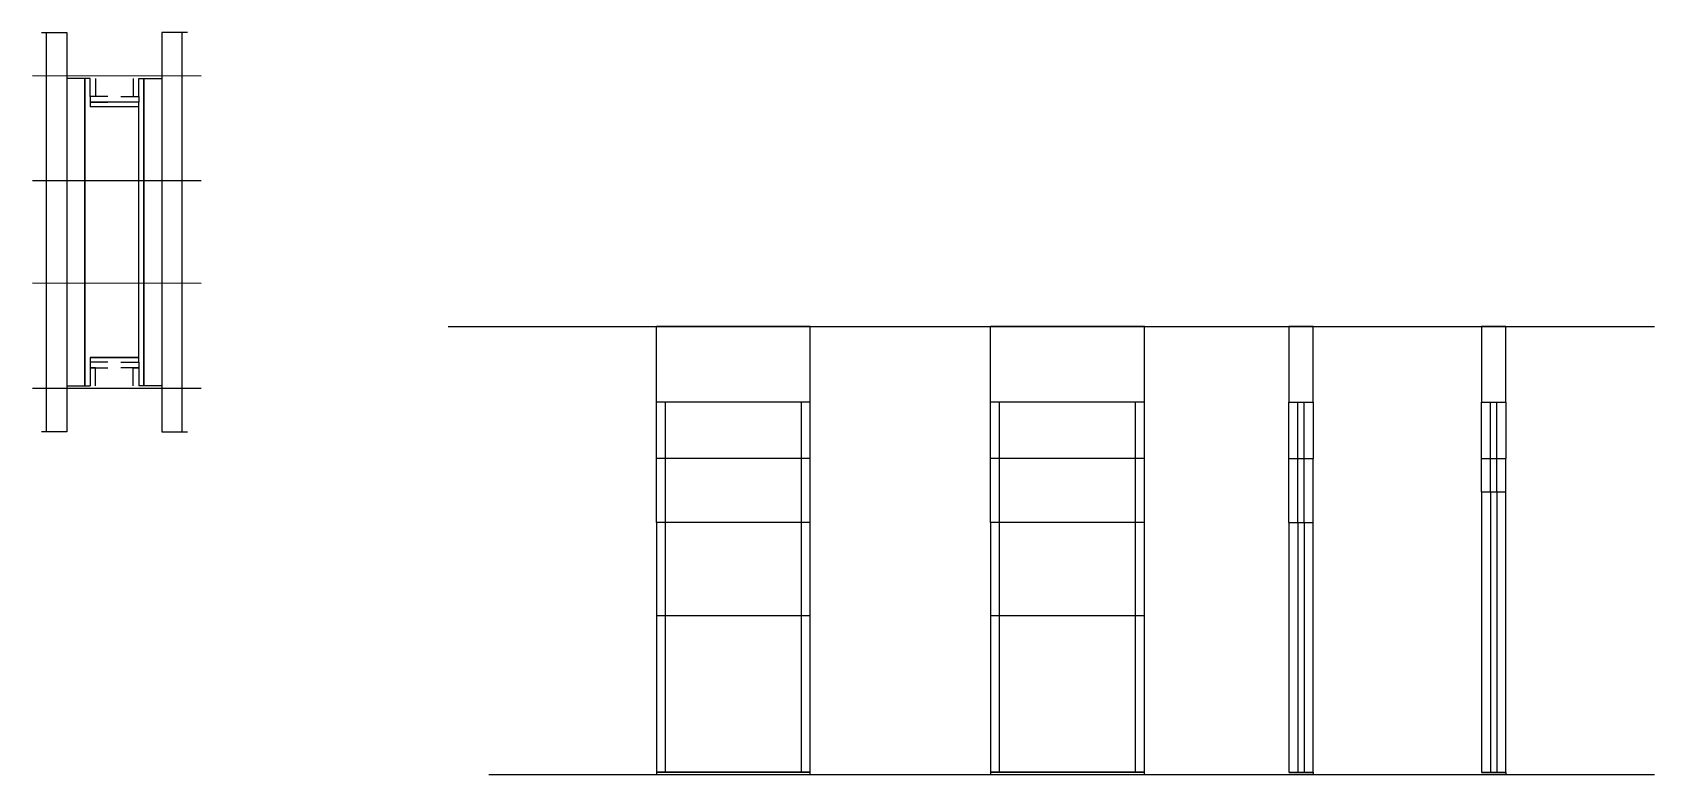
# Model space of a CAD drawing. Header units: metres. Extents: x 7695 to 8962, y 13542 to 14122.
import ezdxf

# ---------------------------------------------------------------- set-up
doc = ezdxf.new("R2010")
doc.units = ezdxf.units.M
for name, color, linetype in [('CHAPA', 7, 'Continuous'), ('COTA', 7, 'Continuous'), ('Hachura', 7, 'Continuous'), ('Madeira', 7, 'Continuous'), ('Nível', 7, 'Continuous'), ('Painéis', 7, 'Continuous'), ('Perfil Metálico', 7, 'Continuous'), ('SARR_2.2x7', 7, 'Continuous'), ('SARRAFO', 7, 'Continuous')]:
    doc.layers.add(name, color=color, linetype=linetype)

msp = doc.modelspace()

# ---------------------------------------------------------------- linework, layer by layer
at = {"layer": 'CHAPA', "color": 7, "lineweight": 25}
for points in [[(7740.1, 14086.1), (7736.1, 14086.1), (7736.1, 13846.1), (7740.1, 13846.1)], [(7740.1, 14086.1), (7736.1, 14086.1), (7736.1, 13846.1), (7740.1, 13846.1)], [(7778.1, 14086.1), (7782.1, 14086.1), (7782.1, 13846.1), (7778.1, 13846.1)], [(7778.1, 14086.1), (7782.1, 14086.1), (7782.1, 13846.1), (7778.1, 13846.1)], [(7778.1, 14064.1), (7778.1, 14067.7), (7740.1, 14067.7), (7740.1, 14064.1)], [(7778.1, 14064.1), (7778.1, 14067.7), (7740.1, 14067.7), (7740.1, 14064.1)], [(7778.1, 13864.5), (7778.1, 13868.1), (7740.1, 13868.1), (7740.1, 13864.5)], [(7778.1, 13864.5), (7778.1, 13868.1), (7740.1, 13868.1), (7740.1, 13864.5)]]:
    msp.add_lwpolyline(points, dxfattribs=at)
at = {"layer": 'COTA', "color": 7, "lineweight": 25}
for p, q in [((8302.5, 13892.4), (8182.5, 13892.4)), ((8182.5, 13833.4), (8182.5, 13892.4)), ((8302.5, 13833.4), (8302.5, 13892.4)), ((8563.3, 13892.4), (8443.3, 13892.4)), ((8563.3, 13892.4), (8443.3, 13892.4)), ((8443.3, 13833.4), (8443.3, 13892.4)), ((8563.3, 13833.4), (8563.3, 13892.4))]:
    msp.add_line(p, q, dxfattribs=at)
for points in [[(8695.2, 13833.4), (8695.2, 13892.4), (8676.2, 13892.4), (8676.2, 13833.4)], [(8845.6, 13833.4), (8845.6, 13892.4), (8826.6, 13892.4), (8826.6, 13833.4)]]:
    msp.add_lwpolyline(points, dxfattribs=at)
at = {"layer": 'Hachura', "color": 7, "lineweight": 25}
for p, q in [((7826.9, 14088.1), (7695.1, 14088.2)), ((7826.9, 14006.1), (7695.1, 14006.2)), ((7826.9, 13926.1), (7695.1, 13926.2)), ((7826.9, 13844.1), (7695.1, 13844.1))]:
    msp.add_line(p, q, dxfattribs=at)
at = {"layer": 'Madeira', "color": 7, "lineweight": 25}
for points in [[(7722.1, 13846.1), (7736.1, 13846.1), (7736.1, 14086.1), (7722.1, 14086.1)], [(7796.1, 13846.1), (7782.1, 13846.1), (7782.1, 14086.1), (7796.1, 14086.1)]]:
    msp.add_lwpolyline(points, dxfattribs=at)
at = {"layer": 'Nível', "color": 7, "lineweight": 25}
for p, q in [((8019.7, 13892.4), (8961.7, 13892.4)), ((8051.5, 13542.4), (8961.7, 13542.4))]:
    msp.add_line(p, q, dxfattribs=at)
at = {"layer": 'Painéis', "color": 7, "lineweight": 25}
for p, q in [((8302.5, 13833.4), (8182.5, 13833.4)), ((8182.5, 13789.4), (8182.5, 13833.4)), ((8302.5, 13789.4), (8302.5, 13833.4)), ((8563.3, 13833.4), (8443.3, 13833.4)), ((8443.3, 13789.4), (8443.3, 13833.4)), ((8563.3, 13789.4), (8563.3, 13833.4)), ((8676.2, 13789.4), (8676.2, 13833.4)), ((8676.2, 13833.4), (8695.2, 13833.4)), ((8695.2, 13833.4), (8695.2, 13789.4)), ((8826.6, 13789.4), (8826.6, 13833.4)), ((8826.6, 13833.4), (8845.6, 13833.4)), ((8845.6, 13833.4), (8845.6, 13789.4)), ((8302.5, 13789.4), (8182.5, 13789.4)), ((8182.5, 13739.4), (8182.5, 13789.4)), ((8302.5, 13739.4), (8302.5, 13789.4)), ((8563.3, 13789.4), (8443.3, 13789.4)), ((8443.3, 13739.4), (8443.3, 13789.4)), ((8563.3, 13739.4), (8563.3, 13789.4)), ((8676.2, 13789.4), (8695.2, 13789.4)), ((8676.2, 13739.4), (8676.2, 13789.4)), ((8695.2, 13739.4), (8695.2, 13789.4)), ((8826.6, 13789.4), (8845.6, 13789.4)), ((8826.6, 13763.4), (8826.6, 13789.4)), ((8845.6, 13763.4), (8845.6, 13789.4)), ((8826.6, 13763.4), (8826.6, 13544.4)), ((8826.6, 13763.4), (8845.6, 13763.4)), ((8845.6, 13544.4), (8845.6, 13763.4)), ((8182.5, 13739.4), (8182.5, 13542.4)), ((8302.5, 13739.4), (8182.5, 13739.4)), ((8302.5, 13542.4), (8302.5, 13739.4)), ((8443.3, 13739.4), (8443.3, 13542.4)), ((8563.3, 13739.4), (8443.3, 13739.4)), ((8563.3, 13542.4), (8563.3, 13739.4)), ((8676.2, 13739.4), (8676.2, 13544.4)), ((8676.2, 13739.4), (8695.2, 13739.4)), ((8695.2, 13544.4), (8695.2, 13739.4)), ((8302.5, 13666.4), (8182.5, 13666.4)), ((8563.3, 13666.4), (8443.3, 13666.4)), ((8182.5, 13544.4), (8302.5, 13544.4)), ((8443.3, 13544.4), (8563.3, 13544.4)), ((8676.2, 13544.4), (8695.2, 13544.4)), ((8826.6, 13544.4), (8845.6, 13544.4))]:
    msp.add_line(p, q, dxfattribs=at)
for points in [[(7740.1, 13868.1), (7778.1, 13868.1), (7778.1, 14064.1), (7740.1, 14064.1)], [(8302.5, 13544.4), (8182.5, 13544.4), (8182.5, 13542.4), (8302.5, 13542.4)], [(8563.3, 13544.4), (8443.3, 13544.4), (8443.3, 13542.4), (8563.3, 13542.4)], [(8676.2, 13544.4), (8695.2, 13544.4), (8695.2, 13542.4), (8676.2, 13542.4)], [(8826.6, 13544.4), (8845.6, 13544.4), (8845.6, 13542.4), (8826.6, 13542.4)]]:
    msp.add_lwpolyline(points, dxfattribs=at)
at = {"layer": 'Perfil Metálico', "color": 7, "lineweight": 25}
for points in [[(7702.1, 14122.1), (7722.1, 14122.1), (7722.1, 13810.1), (7702.1, 13810.1)], [(7718.1, 13810.1), (7706.1, 13810.1), (7706.1, 14122.1), (7718.1, 14122.1)], [(7816.1, 14122.1), (7796.1, 14122.1), (7796.1, 13810.1), (7816.1, 13810.1)], [(7800.1, 13810.1), (7812.1, 13810.1), (7812.1, 14122.1), (7800.1, 14122.1)]]:
    msp.add_lwpolyline(points, dxfattribs=at)
at = {"layer": 'SARR_2.2x7', "color": 7, "lineweight": 25}
for p, q in [((8189.5, 13789.4), (8189.5, 13833.4)), ((8295.5, 13789.4), (8295.5, 13833.4)), ((8450.3, 13789.4), (8450.3, 13833.4)), ((8556.3, 13789.4), (8556.3, 13833.4)), ((8683.2, 13789.4), (8683.2, 13833.4)), ((8688.2, 13789.4), (8688.2, 13833.4)), ((8833.6, 13789.4), (8833.6, 13833.4)), ((8838.6, 13789.4), (8838.6, 13833.4)), ((8189.5, 13739.4), (8189.5, 13789.4)), ((8295.5, 13739.4), (8295.5, 13789.4)), ((8450.3, 13739.4), (8450.3, 13789.4)), ((8556.3, 13739.4), (8556.3, 13789.4)), ((8683.2, 13739.4), (8683.2, 13789.4)), ((8688.2, 13739.4), (8688.2, 13789.4)), ((8833.6, 13763.4), (8833.6, 13789.4)), ((8838.6, 13763.4), (8838.6, 13789.4)), ((8833.6, 13763.4), (8833.6, 13544.4)), ((8838.6, 13763.4), (8838.6, 13544.4)), ((8189.5, 13666.4), (8189.5, 13739.4)), ((8295.5, 13666.4), (8295.5, 13739.4)), ((8450.3, 13666.4), (8450.3, 13739.4)), ((8556.3, 13666.4), (8556.3, 13739.4)), ((8683.2, 13739.4), (8683.2, 13544.4)), ((8688.2, 13739.4), (8688.2, 13544.4)), ((8189.5, 13544.4), (8189.5, 13666.4)), ((8295.5, 13544.4), (8295.5, 13666.4)), ((8450.3, 13544.4), (8450.3, 13666.4)), ((8556.3, 13544.4), (8556.3, 13666.4)), ((8189.5, 13544.4), (8189.5, 13544.4)), ((8295.5, 13544.4), (8295.5, 13544.4)), ((8450.3, 13544.4), (8450.3, 13544.4)), ((8556.3, 13544.4), (8556.3, 13544.4))]:
    msp.add_line(p, q, dxfattribs=at)
at = {"layer": 'SARRAFO', "color": 7, "lineweight": 25}
for points in [[(7744.5, 14086.1), (7744.5, 14072.1), (7740.1, 14072.1), (7740.1, 14086.1)], [(7773.7, 14086.1), (7773.7, 14072.1), (7778.1, 14072.1), (7778.1, 14086.1)], [(7754.1, 14072.1), (7740.1, 14072.1), (7740.1, 14067.7), (7754.1, 14067.7)], [(7764.1, 14072.1), (7778.1, 14072.1), (7778.1, 14067.7), (7764.1, 14067.7)], [(7754.1, 13864.5), (7740.1, 13864.5), (7740.1, 13860.1), (7754.1, 13860.1)], [(7744.5, 13846.1), (7744.5, 13860.1), (7740.1, 13860.1), (7740.1, 13846.1)], [(7764.1, 13864.5), (7778.1, 13864.5), (7778.1, 13860.1), (7764.1, 13860.1)], [(7773.7, 13846.1), (7773.7, 13860.1), (7778.1, 13860.1), (7778.1, 13846.1)]]:
    msp.add_lwpolyline(points, dxfattribs=at)

doc.saveas('drawing.dxf')
